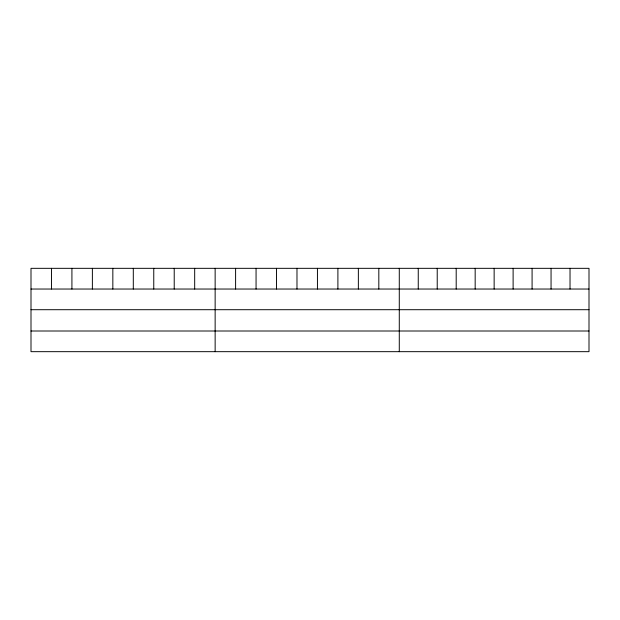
<?xml version="1.0" encoding="UTF-8"?>
<svg xmlns="http://www.w3.org/2000/svg" width="620" height="620" viewBox="0 0 620 620"><rect width="100%" height="100%" fill="white"/><g stroke="black" fill="none" stroke-linecap="round" stroke-linejoin="round"><path stroke-width="0.93" d="M589 309.706L589 268.328L31 268.328L31 351.672L589 351.672L589 309.706L31 309.706M31 289.036L589 289.036M31 331.003L589 331.003M570.028 268.328L570.028 289.036M551.056 268.328L551.056 289.036M532.084 268.328L532.084 289.036M513.112 268.328L513.112 289.036M494.14 268.328L494.14 289.036M475.168 268.328L475.168 289.036M456.196 268.328L456.196 289.036M437.224 268.328L437.224 289.036M418.252 268.328L418.252 289.036M399.28 268.328L399.28 351.672M378.82 268.328L378.82 289.036M358.36 268.328L358.36 289.036M337.9 268.328L337.9 289.036M317.44 268.328L317.44 289.036M296.98 268.328L296.98 289.036M276.52 268.328L276.52 289.036M256.06 268.328L256.06 289.036M235.6 268.328L235.6 289.036M215.14 268.328L215.14 351.672M194.68 268.328L194.68 289.036M174.22 268.328L174.22 289.036M153.76 268.328L153.76 289.036M133.3 268.328L133.3 289.036M112.84 268.328L112.84 289.036M92.38 268.328L92.38 289.036M71.92 268.328L71.92 289.036M51.46 268.328L51.46 289.036"/></g></svg>
